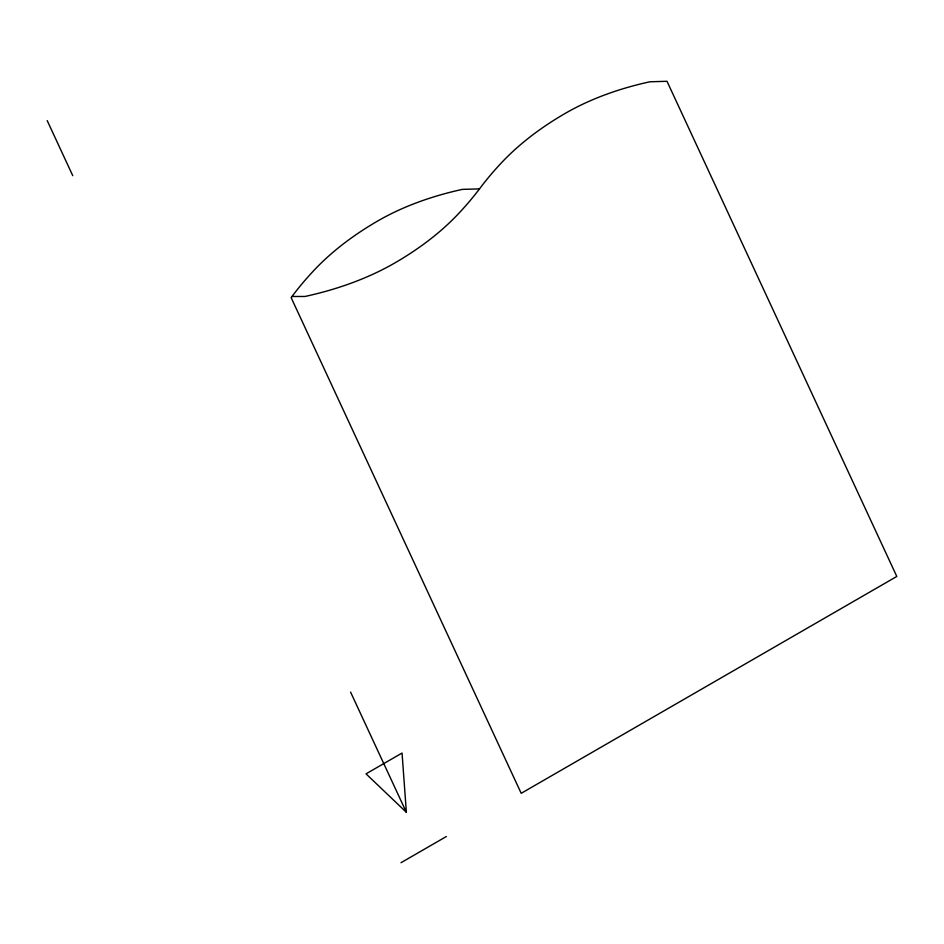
<?xml version="1.0" encoding="UTF-8"?>
<svg xmlns="http://www.w3.org/2000/svg" width="944" height="944" viewBox="0 0 944 944"><rect width="100%" height="100%" fill="white"/><g stroke="black" fill="none" stroke-linecap="round" stroke-linejoin="round"><path stroke-width="1.42" d="M400.999 862.71L446.359 836.514M479.493 188.883L462.407 189.378A238.03 137.423 0 0 0 378.06 220.79A372.797 215.232 0 0 0 313.892 270.456A563.202 325.161 0 0 0 291.141 297.631L521.194 793.314L896.8 576.454L666.995 81.29L649.897 81.786A238.03 137.423 0 0 0 565.562 113.197A372.797 215.232 0 0 0 501.382 162.864A563.202 325.161 0 0 0 479.493 188.883A563.202 325.161 0 0 1 458.701 213.462A372.797 215.232 0 0 1 394.533 263.116A252.756 145.931 0 0 1 304.971 296.475L292.003 296.475M406.368 812.3L366.024 773.844L402.05 753.052L406.368 812.3L350.578 692.094M47.2 120.596L72.759 175.678"/></g></svg>
